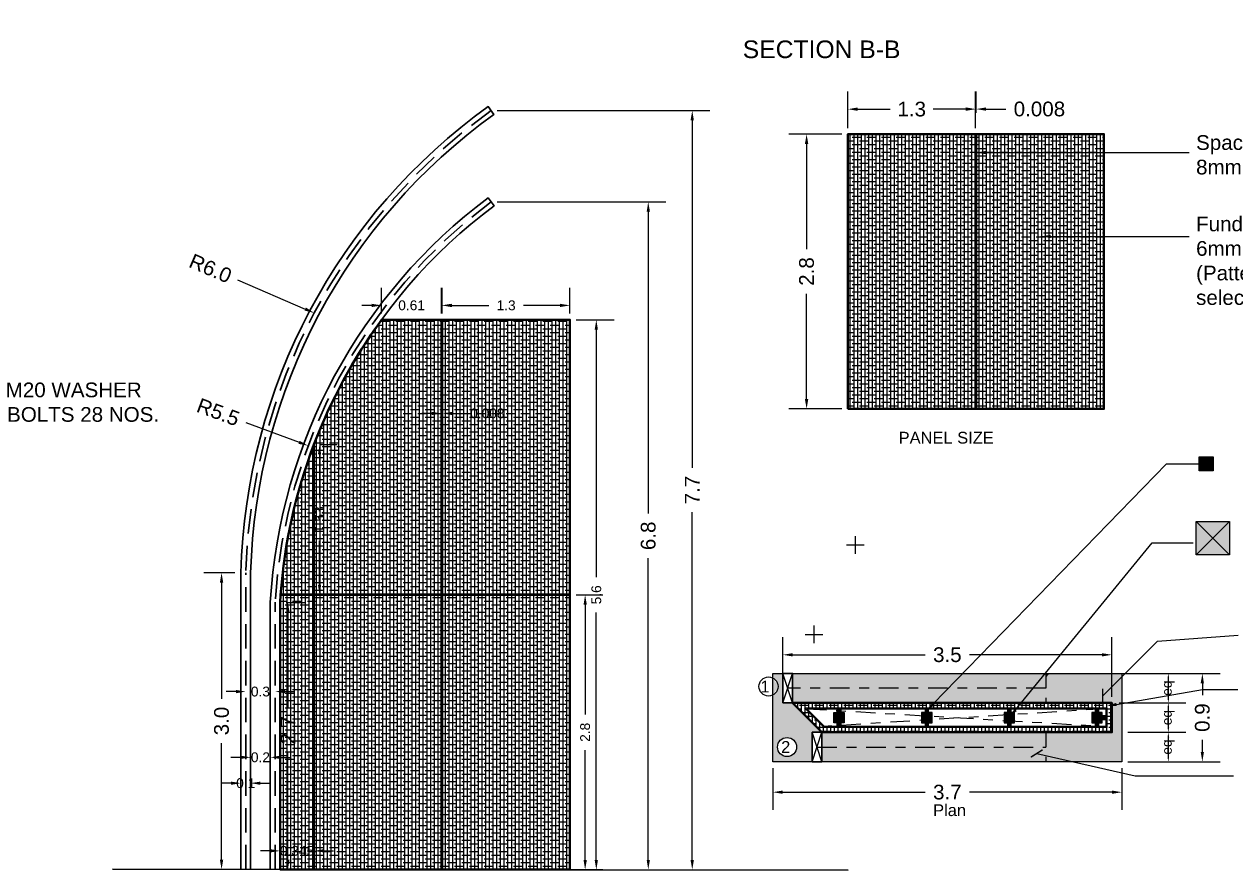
# Model space of a CAD drawing. Header units: metres. Extents: x 6 to 601, y -20 to 118.
# Drawn here: x 192.02 to 204.36, y 53.2 to 61.83 of the extents above; entities that cross this region are included whole.
import ezdxf
from ezdxf import colors
from ezdxf.entities.mleader import LeaderData, LeaderLine
from ezdxf.enums import TextEntityAlignment as Align
from ezdxf.math import Vec2, Vec3

# ---------------------------------------------------------------- set-up
doc = ezdxf.new("R2010")
doc.units = ezdxf.units.M
doc.header["$MEASUREMENT"] = 0
doc.set_wipeout_variables(frame=1)
for name, pattern in [('ACAD_ISO02W100', [15, 12, -3]), ('DASHDOT', [1, 0.5, -0.25, 0, -0.25]), ('DASHED', [0.75, 0.5, -0.25]), ('HIDDEN', [0.375, 0.25, -0.125])]:
    doc.linetypes.add(name, pattern=pattern)
for name, color, linetype in [('DEFPOINT', 7, 'Continuous'), ('HATCH', 8, 'Continuous'), ('PEDESTAL', 240, 'HIDDEN'), ('ProfileEdges', 7, 'Continuous')]:
    doc.layers.add(name, color=color, linetype=linetype)
doc.layers.add('grid', color=8, linetype='ACAD_ISO02W100', lineweight=0)
doc.styles.add('AR', font='arial.ttf')
doc.styles.add('ARIAL', font='arialbd.ttf', dxfattribs={"width": 0.8})
doc.styles.add('PDF Arial', font='arial.ttf')
doc.styles.get("Standard").update_dxf_attribs({"font": 'arial.ttf'})
doc.dimstyles.new('PDA_Dimentions', dxfattribs={"dimtxt": 0.3, "dimasz": 0.1, "dimexe": 0.075, "dimexo": 0.625, "dimgap": 0.1, "dimtad": 1, "dimdsep": 46, "dimtxsty": 'ARIAL', "dimblk": 'ARCHTICK', "dimcen": 0.09, "dimadec": 0, "dimazin": 0, "dimtfac": 1, "dimtmove": 1, "dimatfit": 3, "dimldrblk": 'ARCHTICK', "dimfxl": 1, "dimfxlon": 1, "dimlwd": 9, "dimarcsym": 0})
doc.dimstyles.get("Standard").update_dxf_attribs({"dimtxt": 0.18, "dimasz": 0.18, "dimexe": 0.18, "dimexo": 0.0625, "dimgap": 0.09, "dimtad": 0, "dimdec": 4, "dimzin": 0, "dimdsep": 46, "dimtxsty": 'Standard', "dimcen": 0.09, "dimadec": 0, "dimazin": 0, "dimtfac": 1, "dimtdec": 4, "dimtofl": 0, "dimtmove": 0, "dimatfit": 3, "dimfxl": 1, "dimtolj": 1, "dimtzin": 0, "dimarcsym": 0})

# ---------------------------------------------------------------- blocks, each defined once
blk = doc.blocks.new('*D371')
at = {"layer": 'Defpoints', "color": 0, "transparency": 16777216}
for p in [(203.116, 55.216), (203.116, 54.916), (203.677, 54.916)]:
    blk.add_point(p, dxfattribs=at)
at = {"layer": 'grid', "color": 0, "lineweight": -2, "transparency": 16777216}
for p, q in [((203.178, 55.216), (203.857, 55.216)), ((203.677, 55.166), (203.677, 54.966)), ((203.178, 54.916), (203.857, 54.916))]:
    blk.add_line(p, q, dxfattribs=at)
at = {"layer": 'grid', "color": 0, "transparency": 16777216}
for points in [[(203.669, 55.166), (203.686, 55.166), (203.677, 55.216)], [(203.669, 54.966), (203.686, 54.966), (203.677, 54.916)]]:
    blk.add_solid(points, dxfattribs=at)
at = {"layer": 'grid', "color": 0, "transparency": 16777216, "insert": (203.677, 55.066), "char_height": 0.1, "attachment_point": 5, "rotation": 90}
blk.add_mtext('\\A1;eq', dxfattribs=at)
blk = doc.blocks.new('*D372')
at = {"layer": 'Defpoints', "color": 0, "transparency": 16777216}
for p in [(203.202, 54.616), (203.202, 54.316), (203.677, 54.316)]:
    blk.add_point(p, dxfattribs=at)
at = {"layer": 'grid', "color": 0, "lineweight": -2, "transparency": 16777216}
for p, q in [((203.265, 54.616), (203.857, 54.616)), ((203.677, 54.566), (203.677, 54.366)), ((203.265, 54.316), (203.857, 54.316))]:
    blk.add_line(p, q, dxfattribs=at)
at = {"layer": 'grid', "color": 0, "transparency": 16777216}
for points in [[(203.669, 54.566), (203.686, 54.566), (203.677, 54.616)], [(203.669, 54.366), (203.686, 54.366), (203.677, 54.316)]]:
    blk.add_solid(points, dxfattribs=at)
at = {"layer": 'grid', "color": 0, "transparency": 16777216, "insert": (203.677, 54.466), "char_height": 0.1, "attachment_point": 5, "rotation": 90}
blk.add_mtext('\\A1;eq', dxfattribs=at)
blk = doc.blocks.new('*D373')
at = {"color": 0, "lineweight": -2, "transparency": 16777216}
for p, q in [((203.374, 55.216), (204.204, 55.216)), ((204.024, 55.116), (204.024, 54.993)), ((204.024, 54.416), (204.024, 54.539)), ((203.374, 54.316), (204.204, 54.316))]:
    blk.add_line(p, q, dxfattribs=at)
at = {"color": 0, "transparency": 16777216}
for points in [[(204.007, 55.116), (204.04, 55.116), (204.024, 55.216)], [(204.007, 54.416), (204.04, 54.416), (204.024, 54.316)]]:
    blk.add_solid(points, dxfattribs=at)
at = {"layer": 'Defpoints', "color": 0, "transparency": 16777216}
for p in [(203.312, 55.216), (203.312, 54.316), (204.024, 54.316)]:
    blk.add_point(p, dxfattribs=at)
at = {"color": 0, "transparency": 16777216, "insert": (204.024, 54.766), "char_height": 0.15, "attachment_point": 5, "rotation": 90}
blk.add_mtext('\\A1;0.9', dxfattribs=at)
blk = doc.blocks.new('*D410')
at = {"color": 0, "lineweight": -2, "transparency": 16777216}
for p, q in [((200.413, 60.773), (200.413, 61.145)), ((201.713, 60.773), (201.713, 61.145)), ((200.513, 60.965), (200.844, 60.965)), ((201.613, 60.965), (201.283, 60.965))]:
    blk.add_line(p, q, dxfattribs=at)
at = {"color": 0, "transparency": 16777216}
for points in [[(200.513, 60.982), (200.513, 60.948), (200.413, 60.965)], [(201.613, 60.982), (201.613, 60.948), (201.713, 60.965)]]:
    blk.add_solid(points, dxfattribs=at)
at = {"layer": 'Defpoints', "color": 0, "transparency": 16777216}
for p in [(201.713, 60.965), (200.413, 60.711), (201.713, 60.711)]:
    blk.add_point(p, dxfattribs=at)
at = {"color": 0, "transparency": 16777216, "insert": (201.063, 60.965), "char_height": 0.15, "attachment_point": 5}
blk.add_mtext('\\A1;1.3', dxfattribs=at)
blk = doc.blocks.new('*D411')
at = {"color": 0, "lineweight": -2, "transparency": 16777216}
for p, q in [((200.351, 60.711), (199.812, 60.711)), ((199.992, 60.611), (199.992, 59.539)), ((199.992, 58.011), (199.992, 59.083)), ((200.351, 57.911), (199.812, 57.911))]:
    blk.add_line(p, q, dxfattribs=at)
at = {"color": 0, "transparency": 16777216}
for points in [[(199.975, 60.611), (200.009, 60.611), (199.992, 60.711)], [(199.975, 58.011), (200.009, 58.011), (199.992, 57.911)]]:
    blk.add_solid(points, dxfattribs=at)
at = {"layer": 'Defpoints', "color": 0, "transparency": 16777216}
for p in [(200.413, 60.711), (199.992, 57.911), (200.413, 57.911)]:
    blk.add_point(p, dxfattribs=at)
at = {"color": 0, "transparency": 16777216, "insert": (199.992, 59.311), "char_height": 0.15, "attachment_point": 5, "rotation": 90}
blk.add_mtext('\\A1;2.8', dxfattribs=at)
blk = doc.blocks.new('*D374')
at = {"color": 0, "lineweight": -2, "transparency": 16777216}
for p, q in [((201.713, 60.927), (201.713, 61.146)), ((201.721, 60.927), (201.721, 61.146)), ((201.613, 60.966), (201.513, 60.966)), ((201.821, 60.966), (202.021, 60.966))]:
    blk.add_line(p, q, dxfattribs=at)
at = {"color": 0, "transparency": 16777216}
for points in [[(201.613, 60.983), (201.613, 60.949), (201.713, 60.966)], [(201.821, 60.983), (201.821, 60.949), (201.721, 60.966)]]:
    blk.add_solid(points, dxfattribs=at)
at = {"layer": 'Defpoints', "color": 0, "transparency": 16777216}
for p in [(201.713, 60.864), (201.721, 60.966), (201.721, 60.864)]:
    blk.add_point(p, dxfattribs=at)
at = {"color": 0, "transparency": 16777216, "insert": (202.364, 60.966), "char_height": 0.15, "width": 1.0871, "attachment_point": 5}
blk.add_mtext('\\A1;0.008', dxfattribs=at)
blk = doc.blocks.new('*D375')
at = {"color": 0, "lineweight": -2, "transparency": 16777216}
for p, q in [((194.166, 56.242), (193.852, 56.242)), ((194.032, 56.142), (194.032, 54.957)), ((194.032, 53.319), (194.032, 54.505)), ((194.066, 53.219), (193.852, 53.219))]:
    blk.add_line(p, q, dxfattribs=at)
at = {"color": 0, "transparency": 16777216}
for points in [[(194.015, 56.142), (194.049, 56.142), (194.032, 56.242)], [(194.015, 53.319), (194.049, 53.319), (194.032, 53.219)]]:
    blk.add_solid(points, dxfattribs=at)
at = {"layer": 'Defpoints', "color": 0, "transparency": 16777216}
for p in [(194.228, 56.242), (194.032, 53.219), (194.128, 53.219)]:
    blk.add_point(p, dxfattribs=at)
at = {"color": 0, "transparency": 16777216, "insert": (194.032, 54.731), "char_height": 0.15, "attachment_point": 5, "rotation": 90}
blk.add_mtext('\\A1;3.0', dxfattribs=at)
blk = doc.blocks.new('*D376')
at = {"color": 0, "lineweight": -2, "transparency": 16777216}
for p, q in [((194.278, 55.093), (194.278, 55.211)), ((194.578, 55.093), (194.578, 55.211)), ((194.178, 55.031), (194.078, 55.031)), ((194.678, 55.031), (194.778, 55.031))]:
    blk.add_line(p, q, dxfattribs=at)
at = {"color": 0, "transparency": 16777216}
for points in [[(194.178, 55.048), (194.178, 55.014), (194.278, 55.031)], [(194.678, 55.048), (194.678, 55.014), (194.578, 55.031)]]:
    blk.add_solid(points, dxfattribs=at)
at = {"layer": 'Defpoints', "color": 0, "transparency": 16777216}
for p in [(194.278, 55.031), (194.278, 55.031), (194.578, 55.031)]:
    blk.add_point(p, dxfattribs=at)
at = {"color": 0, "transparency": 16777216, "insert": (194.428, 55.031), "char_height": 0.1, "attachment_point": 5}
blk.add_mtext('\\A1;0.3', dxfattribs=at)
blk = doc.blocks.new('*D377')
at = {"color": 0, "lineweight": -2, "transparency": 16777216}
for p, q in [((194.228, 53.883), (194.228, 54.278)), ((194.328, 53.883), (194.328, 54.278)), ((194.128, 54.098), (194.028, 54.098)), ((194.428, 54.098), (194.528, 54.098))]:
    blk.add_line(p, q, dxfattribs=at)
at = {"color": 0, "transparency": 16777216}
for points in [[(194.128, 54.114), (194.128, 54.081), (194.228, 54.098)], [(194.428, 54.114), (194.428, 54.081), (194.328, 54.098)]]:
    blk.add_solid(points, dxfattribs=at)
at = {"layer": 'Defpoints', "color": 0, "transparency": 16777216}
for p in [(194.228, 54.098), (194.228, 53.821), (194.328, 53.821)]:
    blk.add_point(p, dxfattribs=at)
at = {"color": 0, "transparency": 16777216, "insert": (194.278, 54.098), "char_height": 0.1, "attachment_point": 5}
blk.add_mtext('\\A1;0.1', dxfattribs=at)
blk = doc.blocks.new('*D378')
at = {"color": 0, "lineweight": -2, "transparency": 16777216}
for p, q in [((194.328, 54.34), (194.328, 54.541)), ((194.528, 54.34), (194.528, 54.541)), ((194.228, 54.361), (194.128, 54.361)), ((194.628, 54.361), (194.728, 54.361))]:
    blk.add_line(p, q, dxfattribs=at)
at = {"color": 0, "transparency": 16777216}
for points in [[(194.228, 54.378), (194.228, 54.345), (194.328, 54.361)], [(194.628, 54.378), (194.628, 54.345), (194.528, 54.361)]]:
    blk.add_solid(points, dxfattribs=at)
at = {"layer": 'Defpoints', "color": 0, "transparency": 16777216}
for p in [(194.328, 54.361), (194.328, 54.278), (194.528, 54.278)]:
    blk.add_point(p, dxfattribs=at)
at = {"color": 0, "transparency": 16777216, "insert": (194.428, 54.361), "char_height": 0.1, "attachment_point": 5}
blk.add_mtext('\\A1;0.2', dxfattribs=at)
blk = doc.blocks.new('*D412')
at = {"color": 0, "lineweight": -2, "transparency": 16777216}
for p, q in [((196.841, 60.951), (199.007, 60.951)), ((198.827, 60.851), (198.827, 57.31)), ((198.827, 53.316), (198.827, 56.858)), ((196.831, 53.216), (199.007, 53.216))]:
    blk.add_line(p, q, dxfattribs=at)
at = {"color": 0, "transparency": 16777216}
for points in [[(198.81, 60.851), (198.844, 60.851), (198.827, 60.951)], [(198.81, 53.316), (198.844, 53.316), (198.827, 53.216)]]:
    blk.add_solid(points, dxfattribs=at)
at = {"layer": 'Defpoints', "color": 0, "transparency": 16777216}
for p in [(196.778, 60.951), (196.768, 53.216), (198.827, 53.216)]:
    blk.add_point(p, dxfattribs=at)
at = {"color": 0, "transparency": 16777216, "insert": (198.827, 57.084), "char_height": 0.15, "attachment_point": 5, "rotation": 90}
blk.add_mtext('\\A1;7.7', dxfattribs=at)
blk = doc.blocks.new('*D413')
at = {"color": 0, "lineweight": -2, "transparency": 16777216}
for p, q in [((196.841, 60.021), (198.559, 60.021)), ((198.379, 59.921), (198.379, 56.846)), ((198.379, 53.316), (198.379, 56.391)), ((196.831, 53.216), (198.559, 53.216))]:
    blk.add_line(p, q, dxfattribs=at)
at = {"color": 0, "transparency": 16777216}
for points in [[(198.363, 59.921), (198.396, 59.921), (198.379, 60.021)], [(198.363, 53.316), (198.396, 53.316), (198.379, 53.216)]]:
    blk.add_solid(points, dxfattribs=at)
at = {"layer": 'Defpoints', "color": 0, "transparency": 16777216}
for p in [(196.778, 60.021), (196.768, 53.216), (198.379, 53.216)]:
    blk.add_point(p, dxfattribs=at)
at = {"color": 0, "transparency": 16777216, "insert": (198.379, 56.618), "char_height": 0.15, "attachment_point": 5, "rotation": 90}
blk.add_mtext('\\A1;6.8', dxfattribs=at)
blk = doc.blocks.new('*D414')
at = {"color": 0, "lineweight": -2, "transparency": 16777216}
for p, q in [((194.691, 55.939), (194.888, 55.939)), ((194.708, 55.839), (194.708, 54.865)), ((194.708, 53.319), (194.708, 54.41)), ((194.687, 53.219), (194.888, 53.219))]:
    blk.add_line(p, q, dxfattribs=at)
at = {"color": 0, "transparency": 16777216}
for points in [[(194.691, 55.839), (194.725, 55.839), (194.708, 55.939)], [(194.691, 53.319), (194.725, 53.319), (194.708, 53.219)]]:
    blk.add_solid(points, dxfattribs=at)
at = {"layer": 'Defpoints', "color": 0, "transparency": 16777216}
for p in [(194.628, 55.939), (194.625, 53.219), (194.708, 53.219)]:
    blk.add_point(p, dxfattribs=at)
at = {"color": 0, "transparency": 16777216, "insert": (194.708, 54.637), "char_height": 0.15, "attachment_point": 5, "rotation": 90}
blk.add_mtext('\\A1;2.7', dxfattribs=at)
blk = doc.blocks.new('*D379')
at = {"color": 0, "lineweight": -2, "transparency": 16777216}
for p, q in [((194.193, 59.225), (194.884, 58.929)), ((200.49, 56.436), (200.49, 56.616)), ((200.4, 56.526), (200.58, 56.526))]:
    blk.add_line(p, q, dxfattribs=at)
at = {"color": 0, "transparency": 16777216}
blk.add_solid([(194.891, 58.944), (194.877, 58.913), (194.976, 58.889)], dxfattribs=at)
at = {"layer": 'Defpoints', "color": 0, "transparency": 16777216}
for p in [(194.976, 58.889), (200.49, 56.526)]:
    blk.add_point(p, dxfattribs=at)
at = {"color": 0, "transparency": 16777216, "insert": (193.919, 59.342), "char_height": 0.15, "attachment_point": 5, "rotation": 336.8045}
blk.add_mtext('\\A1;R6.0', dxfattribs=at)
blk = doc.blocks.new('35x35')
at = {"true_color": 0x642165, "transparency": 33554666}
h = blk.add_hatch(color=219, dxfattribs=at)
h.dxf.hatch_style = 1
h.paths.add_polyline_path([(98.7469, 6.7827), (98.7119, 6.7827), (98.7119, 6.7477), (98.7469, 6.7477)])
for p, q in [((98.7469, 6.7827), (98.7119, 6.7477)), ((98.7119, 6.7827), (98.7469, 6.7477))]:
    blk.add_line(p, q)
blk.add_lwpolyline([(98.7119, 6.7827), (98.7469, 6.7827), (98.7469, 6.7477), (98.7119, 6.7477)], close=True)
blk = doc.blocks.new('100x100')
at = {"true_color": 0x4554a5, "transparency": 33554666}
h = blk.add_hatch(color=175, dxfattribs=at)
h.dxf.hatch_style = 1
h.paths.add_polyline_path([(98.8417, 6.6385), (98.7417, 6.6385), (98.7417, 6.5385), (98.8417, 6.5385)])
for p, q in [((98.8417, 6.6385), (98.7417, 6.5385)), ((98.7417, 6.6385), (98.8417, 6.5385))]:
    blk.add_line(p, q)
blk.add_lwpolyline([(98.7417, 6.6385), (98.8417, 6.6385), (98.8417, 6.5385), (98.7417, 6.5385)], close=True)
blk = doc.blocks.new('*D380')
at = {"color": 0, "lineweight": -2, "transparency": 16777216}
for p, q in [((199.749, 54.978), (199.749, 55.586)), ((203.102, 54.978), (203.102, 55.586)), ((199.849, 55.406), (201.199, 55.406)), ((203.002, 55.406), (201.653, 55.406))]:
    blk.add_line(p, q, dxfattribs=at)
at = {"color": 0, "transparency": 16777216}
for points in [[(199.849, 55.422), (199.849, 55.389), (199.749, 55.406)], [(203.002, 55.422), (203.002, 55.389), (203.102, 55.406)]]:
    blk.add_solid(points, dxfattribs=at)
at = {"layer": 'Defpoints', "color": 0, "transparency": 16777216}
for p in [(199.749, 55.406), (199.749, 54.916), (203.102, 54.916)]:
    blk.add_point(p, dxfattribs=at)
at = {"color": 0, "transparency": 16777216, "insert": (201.426, 55.406), "char_height": 0.15, "attachment_point": 5, "rotation": 0}
blk.add_mtext('\\A1;3.5', dxfattribs=at)
blk = doc.blocks.new('*D381')
at = {"color": 0, "lineweight": -2, "transparency": 16777216}
for p, q in [((199.649, 54.252), (199.649, 53.826)), ((203.202, 54.252), (203.202, 53.826)), ((199.749, 54.006), (201.199, 54.006)), ((203.102, 54.006), (201.652, 54.006))]:
    blk.add_line(p, q, dxfattribs=at)
at = {"color": 0, "transparency": 16777216}
for points in [[(199.749, 54.023), (199.749, 53.989), (199.649, 54.006)], [(203.102, 54.023), (203.102, 53.989), (203.202, 54.006)]]:
    blk.add_solid(points, dxfattribs=at)
at = {"layer": 'Defpoints', "color": 0, "transparency": 16777216}
for p in [(199.649, 54.314), (203.202, 54.314), (203.202, 54.006)]:
    blk.add_point(p, dxfattribs=at)
at = {"color": 0, "transparency": 16777216, "insert": (201.426, 54.006), "char_height": 0.15, "attachment_point": 5}
blk.add_mtext('\\A1;3.7', dxfattribs=at)
blk = doc.blocks.new('*D423')
at = {"color": 0, "lineweight": -2, "transparency": 16777216}
for p, q in [((195.662, 58.882), (195.662, 59.146)), ((196.273, 58.882), (196.273, 59.146)), ((195.562, 58.966), (195.462, 58.966)), ((196.373, 58.966), (196.473, 58.966))]:
    blk.add_line(p, q, dxfattribs=at)
at = {"color": 0, "transparency": 16777216}
for points in [[(195.562, 58.982), (195.562, 58.949), (195.662, 58.966)], [(196.373, 58.982), (196.373, 58.949), (196.273, 58.966)]]:
    blk.add_solid(points, dxfattribs=at)
at = {"layer": 'Defpoints', "color": 0, "transparency": 16777216}
for p in [(196.273, 58.966), (195.662, 58.819), (196.273, 58.819)]:
    blk.add_point(p, dxfattribs=at)
at = {"color": 0, "transparency": 16777216, "insert": (195.968, 58.966), "char_height": 0.1, "attachment_point": 5}
blk.add_mtext('\\A1;0.61', dxfattribs=at)
blk = doc.blocks.new('*D424')
at = {"color": 0, "lineweight": -2, "transparency": 16777216}
for p, q in [((195.036, 57.548), (195.21, 57.548)), ((195.03, 57.448), (195.03, 56.998)), ((195.03, 56.117), (195.03, 56.567)), ((195.036, 56.017), (195.21, 56.017))]:
    blk.add_line(p, q, dxfattribs=at)
at = {"color": 0, "transparency": 16777216}
for points in [[(195.014, 57.448), (195.047, 57.448), (195.03, 57.548)], [(195.014, 56.117), (195.047, 56.117), (195.03, 56.017)]]:
    blk.add_solid(points, dxfattribs=at)
at = {"layer": 'Defpoints', "color": 0, "transparency": 16777216}
for p in [(194.973, 57.548), (195.03, 57.548), (194.973, 56.017)]:
    blk.add_point(p, dxfattribs=at)
at = {"color": 0, "transparency": 16777216, "insert": (195.03, 56.782), "char_height": 0.1, "attachment_point": 5, "rotation": 90}
blk.add_mtext('\\A1;1.53', dxfattribs=at)
blk = doc.blocks.new('*D425')
at = {"color": 0, "lineweight": -2, "transparency": 16777216}
for p, q in [((194.628, 53.416), (194.628, 53.588)), ((194.973, 53.416), (194.973, 53.588)), ((194.528, 53.408), (194.428, 53.408)), ((195.073, 53.408), (195.173, 53.408))]:
    blk.add_line(p, q, dxfattribs=at)
at = {"color": 0, "transparency": 16777216}
for points in [[(194.528, 53.425), (194.528, 53.392), (194.628, 53.408)], [(195.073, 53.425), (195.073, 53.392), (194.973, 53.408)]]:
    blk.add_solid(points, dxfattribs=at)
at = {"layer": 'Defpoints', "color": 0, "transparency": 16777216}
for p in [(194.628, 53.408), (194.628, 53.354), (194.973, 53.354)]:
    blk.add_point(p, dxfattribs=at)
at = {"color": 0, "transparency": 16777216, "insert": (194.801, 53.408), "char_height": 0.1, "width": 0.32309, "attachment_point": 5}
blk.add_mtext('\\A1;0.345', dxfattribs=at)
blk = doc.blocks.new('*D427')
at = {"color": 0, "lineweight": -2, "transparency": 16777216}
for p, q in [((194.278, 57.773), (194.821, 57.571)), ((200.068, 55.524), (200.068, 55.704)), ((199.978, 55.614), (200.158, 55.614))]:
    blk.add_line(p, q, dxfattribs=at)
at = {"color": 0, "transparency": 16777216}
blk.add_solid([(194.827, 57.586), (194.816, 57.555), (194.915, 57.536)], dxfattribs=at)
at = {"layer": 'Defpoints', "color": 0, "transparency": 16777216}
for p in [(194.915, 57.536), (200.068, 55.614)]:
    blk.add_point(p, dxfattribs=at)
at = {"color": 0, "transparency": 16777216, "insert": (193.998, 57.878), "char_height": 0.15, "attachment_point": 5, "rotation": 339.5459}
blk.add_mtext('\\A1;R5.5', dxfattribs=at)
blk = doc.blocks.new('*D428')
at = {"color": 0, "lineweight": -2, "transparency": 16777216}
for p, q in [((197.644, 58.819), (198.03, 58.819)), ((197.85, 58.719), (197.85, 56.198)), ((197.85, 53.315), (197.85, 55.836)), ((197.644, 53.215), (198.03, 53.215))]:
    blk.add_line(p, q, dxfattribs=at)
at = {"color": 0, "transparency": 16777216}
for points in [[(197.833, 58.719), (197.866, 58.719), (197.85, 58.819)], [(197.833, 53.315), (197.866, 53.315), (197.85, 53.215)]]:
    blk.add_solid(points, dxfattribs=at)
at = {"layer": 'Defpoints', "color": 0, "transparency": 16777216}
for p in [(197.581, 58.819), (197.581, 53.215), (197.85, 53.215)]:
    blk.add_point(p, dxfattribs=at)
at = {"color": 0, "transparency": 16777216, "insert": (197.85, 56.017), "char_height": 0.1, "attachment_point": 5, "rotation": 90}
blk.add_mtext('\\A1;5.6', dxfattribs=at)
blk = doc.blocks.new('*D429')
at = {"color": 0, "lineweight": -2, "transparency": 16777216}
for p, q in [((196.281, 58.882), (196.281, 59.146)), ((197.581, 58.882), (197.581, 59.146)), ((196.381, 58.966), (196.755, 58.966)), ((197.481, 58.966), (197.107, 58.966))]:
    blk.add_line(p, q, dxfattribs=at)
at = {"color": 0, "transparency": 16777216}
for points in [[(196.381, 58.982), (196.381, 58.949), (196.281, 58.966)], [(197.481, 58.982), (197.481, 58.949), (197.581, 58.966)]]:
    blk.add_solid(points, dxfattribs=at)
at = {"layer": 'Defpoints', "color": 0, "transparency": 16777216}
for p in [(196.281, 58.966), (196.281, 58.819), (197.581, 58.819)]:
    blk.add_point(p, dxfattribs=at)
at = {"color": 0, "transparency": 16777216, "insert": (196.931, 58.966), "char_height": 0.1, "attachment_point": 5}
blk.add_mtext('\\A1;1.3', dxfattribs=at)
blk = doc.blocks.new('*D430')
at = {"color": 0, "lineweight": -2, "transparency": 16777216}
for p, q in [((197.644, 56.017), (197.916, 56.017)), ((197.736, 55.917), (197.736, 54.798)), ((197.736, 53.315), (197.736, 54.434)), ((197.644, 53.215), (197.916, 53.215))]:
    blk.add_line(p, q, dxfattribs=at)
at = {"color": 0, "transparency": 16777216}
for points in [[(197.72, 55.917), (197.753, 55.917), (197.736, 56.017)], [(197.72, 53.315), (197.753, 53.315), (197.736, 53.215)]]:
    blk.add_solid(points, dxfattribs=at)
at = {"layer": 'Defpoints', "color": 0, "transparency": 16777216}
for p in [(197.581, 56.017), (197.581, 53.215), (197.736, 53.215)]:
    blk.add_point(p, dxfattribs=at)
at = {"color": 0, "transparency": 16777216, "insert": (197.736, 54.616), "char_height": 0.1, "attachment_point": 5, "rotation": 90}
blk.add_mtext('\\A1;2.8', dxfattribs=at)
blk = doc.blocks.new('*D435')
at = {"color": 0, "lineweight": -2, "transparency": 16777216}
for p, q in [((196.273, 57.636), (196.273, 58.045)), ((196.281, 57.636), (196.281, 58.045)), ((196.173, 57.865), (196.073, 57.865)), ((196.381, 57.865), (196.481, 57.865))]:
    blk.add_line(p, q, dxfattribs=at)
at = {"color": 0, "transparency": 16777216}
for points in [[(196.173, 57.881), (196.173, 57.848), (196.273, 57.865)], [(196.381, 57.881), (196.381, 57.848), (196.281, 57.865)]]:
    blk.add_solid(points, dxfattribs=at)
at = {"layer": 'Defpoints', "color": 0, "transparency": 16777216}
for p in [(196.281, 57.865), (196.273, 57.573), (196.281, 57.573)]:
    blk.add_point(p, dxfattribs=at)
at = {"color": 0, "transparency": 16777216, "insert": (196.74, 57.865), "char_height": 0.1, "width": 1.0871, "attachment_point": 5}
blk.add_mtext('\\A1;0.008', dxfattribs=at)
blk = doc.blocks.new('*D593')
at = {"layer": 'Defpoints', "color": 0, "transparency": 16777216}
for p in [(203.202, 54.916), (203.202, 54.616), (203.677, 54.616)]:
    blk.add_point(p, dxfattribs=at)
at = {"layer": 'grid', "color": 0, "lineweight": -2, "transparency": 16777216}
for p, q in [((203.265, 54.916), (203.857, 54.916)), ((203.677, 54.866), (203.677, 54.666)), ((203.265, 54.616), (203.857, 54.616))]:
    blk.add_line(p, q, dxfattribs=at)
at = {"layer": 'grid', "color": 0, "transparency": 16777216}
for points in [[(203.669, 54.866), (203.686, 54.866), (203.677, 54.916)], [(203.669, 54.666), (203.686, 54.666), (203.677, 54.616)]]:
    blk.add_solid(points, dxfattribs=at)
at = {"layer": 'grid', "color": 0, "transparency": 16777216, "insert": (203.677, 54.766), "char_height": 0.1, "attachment_point": 5, "rotation": 90}
blk.add_mtext('\\A1;eq', dxfattribs=at)

msp = doc.modelspace()

# ---------------------------------------------------------------- wipeouts: each hides what was drawn before it
at = {"color": 7, "true_color": 0xffffff}
msp.add_wipeout([(135.759, 61.043), (165.278, 61.83), (165.614, 58.437), (165.614, 53.737), (173.553, 53.737), (173.553, 58.437), (210.639, 24.331), (128.852, 14.566)], dxfattribs=at).dxf.layer = 'DEFPOINT'

# ---------------------------------------------------------------- next in the draw order: hatches: boundary and pattern name
at = {"true_color": 0x636466, "transparency": 33554559}
h = msp.add_hatch(dxfattribs=at)
h.set_pattern_fill('ANSI38', color=251, scale=0.3, angle=45)
h.paths.add_polyline_path([(203.021, 60.711), (201.721, 60.711), (201.721, 57.911), (203.021, 57.911)])
h.paths.add_polyline_path([(201.713, 60.711), (200.413, 60.711), (200.413, 57.911), (201.713, 57.911)])
at = {"true_color": 0x636466, "transparency": 33554493}
h = msp.add_hatch(dxfattribs=at)
h.set_pattern_fill('ANSI38', color=251, scale=0.3, angle=45)
h.paths.add_polyline_path([(197.581, 58.819), (196.281, 58.819), (196.281, 56.019), (197.581, 56.019)])
h.paths.add_polyline_path([(197.581, 56.017), (196.281, 56.017), (196.281, 53.217), (197.581, 53.217)])
h.paths.add_polyline_path([(196.273, 56.017), (194.973, 56.017), (194.973, 53.218), (195.855, 53.217), (196.273, 53.217)])
edge = h.paths.add_edge_path()
edge.add_line((196.273, 58.819), (195.662, 58.819))
edge.add_arc((200.022, 55.635), 5.399, 143.8544, 151.5527)
edge.add_arc((200.068, 55.614), 5.45, 151.589, 159.2142)
edge.add_line((194.973, 57.548), (194.973, 56.019))
edge.add_line((194.973, 56.019), (196.273, 56.019))
edge.add_line((196.273, 56.019), (196.273, 58.819))
h.paths.add_polyline_path([(194.973, 56.017), (194.633, 56.017), (194.628, 55.939), (194.628, 53.22), (194.817, 53.219), (194.973, 53.218)])
edge = h.paths.add_edge_path()
edge.add_arc((200.068, 55.614), 5.45, 159.2142, 175.7302)
edge.add_line((194.634, 56.019), (194.973, 56.019))
edge.add_line((194.973, 56.019), (194.973, 57.548))
h.paths.add_polyline_path([(194.713, 56.637), (194.783, 56.951), (194.783, 56.951), (194.713, 56.637)], flags=17)
at = {"true_color": 0x939598, "transparency": 33554605}
h = msp.add_hatch(color=252, dxfattribs=at)
h.dxf.hatch_style = 1
h.paths.add_polyline_path([(203.202, 55.216), (202.465, 55.216), (202.429, 55.17), (202.429, 54.916), (203.102, 54.916), (203.102, 54.616), (202.429, 54.616), (202.429, 54.316), (203.202, 54.316)])
edge = h.paths.add_edge_path()
edge.add_line((200.049, 54.616), (200.149, 54.616))
edge.add_line((200.149, 54.616), (199.849, 54.916))
edge.add_line((199.849, 54.916), (199.749, 54.916))
edge.add_line((199.749, 54.916), (199.749, 55.214))
edge.add_line((199.749, 55.214), (199.649, 55.214))
edge.add_line((199.649, 55.214), (199.649, 55.169))
edge.add_arc((199.604, 55.083), 0.0974, 0, 62.5913, ccw=False)
edge.add_arc((199.604, 55.083), 0.0974, 297.4087, 360, ccw=False)
edge.add_line((199.649, 54.996), (199.649, 54.314))
edge.add_line((199.649, 54.314), (200.049, 54.314))
edge.add_line((200.049, 54.314), (200.049, 54.316))
edge.add_line((200.049, 54.316), (200.049, 54.616))
edge = h.paths.add_edge_path(flags=16)
edge.add_arc((199.793, 54.466), 0.0974, 0, 360)
h.paths.add_polyline_path([(199.711, 54.341), (199.711, 54.588)], flags=16)
at = {"lineweight": 0, "true_color": 0xc7c8ca, "transparency": 33554559}
h = msp.add_hatch(color=9, dxfattribs=at)
h.dxf.hatch_style = 1
h.paths.add_polyline_path([(202.429, 55.066), (202.429, 55.216), (199.849, 55.216), (199.849, 55.066)])
h.paths.add_polyline_path([(202.429, 54.916), (202.429, 55.066), (199.849, 55.066), (199.849, 54.916)])
at = {"true_color": 0x939598, "transparency": 33554605}
h = msp.add_hatch(color=252, dxfattribs=at)
h.dxf.hatch_style = 1
h.paths.add_polyline_path([(202.465, 55.216), (202.429, 55.216), (202.429, 55.17)])
at = {"lineweight": 0, "true_color": 0x636466, "transparency": 33554559}
h = msp.add_hatch(dxfattribs=at)
h.set_pattern_fill('ANSI38', color=251, scale=0.3, angle=45)
h.set_pattern_definition([(90, (-10246.060205, -10866.198964), (-0.0375, 0), []), (180, (-10246.060205, -10866.198964), (-0.075, -0.0375), [0.09375, -0.05625])])
h.paths.add_polyline_path([(203.102, 54.916), (202.429, 54.916), (199.849, 54.916), (200.149, 54.616), (203.102, 54.616)])
h.paths.add_polyline_path([(203.05, 54.666), (200.17, 54.666), (199.97, 54.866), (203.05, 54.866)], flags=16)
h.paths.add_polyline_path([(203.041, 54.676), (200.174, 54.676), (199.994, 54.856), (203.041, 54.856)], flags=0)
at = {"lineweight": 0, "true_color": 0xc7c8ca, "transparency": 33554559}
h = msp.add_hatch(color=9, dxfattribs=at)
h.dxf.hatch_style = 1
edge = h.paths.add_edge_path()
edge.add_line((200.306, 54.616), (202.429, 54.616))
edge.add_line((202.429, 54.616), (202.429, 54.466))
edge.add_line((202.429, 54.466), (200.366, 54.466))
edge.add_arc((200.149, 54.466), 0.217, 360, 403.6884)
edge = h.paths.add_edge_path()
edge.add_line((200.366, 54.466), (202.429, 54.466))
edge.add_line((202.429, 54.466), (202.429, 54.316))
edge.add_line((202.429, 54.316), (200.306, 54.316))
edge.add_arc((200.149, 54.466), 0.217, 316.3116, 360)
edge = h.paths.add_edge_path()
edge.add_line((200.149, 54.616), (200.306, 54.616))
edge.add_arc((200.149, 54.466), 0.217, 360, 403.6884, ccw=False)
edge.add_line((200.366, 54.466), (200.149, 54.466))
edge.add_line((200.149, 54.466), (200.149, 54.616))
edge = h.paths.add_edge_path()
edge.add_line((200.149, 54.466), (200.366, 54.466))
edge.add_arc((200.149, 54.466), 0.217, 316.3116, 360, ccw=False)
edge.add_line((200.306, 54.316), (200.149, 54.316))
edge.add_line((200.149, 54.316), (200.149, 54.466))

# ---------------------------------------------------------------- next in the draw order: linework, layer by layer
for p, q in [((199.749, 54.916), (199.849, 55.216)), ((199.849, 54.916), (199.749, 55.216)), ((200.049, 54.316), (200.149, 54.616)), ((200.149, 54.316), (200.049, 54.616))]:
    msp.add_line(p, q)
at = {"color": 252, "linetype": 'DASHDOT', "lineweight": 20, "ltscale": 0.4, "true_color": 0x939598}
for p, q in [((202.429, 55.066), (199.799, 55.066)), ((199.994, 54.856), (203.041, 54.676)), ((203.041, 54.856), (200.174, 54.676)), ((200.099, 54.466), (202.429, 54.466))]:
    msp.add_line(p, q, dxfattribs=at)
at = {"lineweight": 30}
for points in [[(194.328, 53.219), (194.328, 56.24, -0.234422), (196.807, 60.911), (196.749, 60.992, 0.234482), (194.228, 56.242), (194.228, 53.219)], [(194.528, 53.219), (194.528, 55.942, -0.221057), (196.748, 60.061), (196.808, 59.981, 0.220915), (194.628, 55.939), (194.628, 53.219)]]:
    msp.add_lwpolyline(points, format="xyb", dxfattribs=at)
for points in [[(199.749, 54.916), (199.849, 54.916), (199.849, 55.216), (199.749, 55.216), (199.749, 54.916)], [(200.049, 54.316), (200.149, 54.316), (200.149, 54.616), (200.049, 54.616), (200.049, 54.316)]]:
    msp.add_lwpolyline(points, dxfattribs=at)
at = {"linetype": 'DASHED', "ltscale": 0.3}
for points in [[(199.849, 55.216), (202.429, 55.216), (202.429, 54.916), (199.849, 54.916)], [(200.149, 54.616), (202.429, 54.616), (202.429, 54.316), (200.149, 54.316)]]:
    msp.add_lwpolyline(points, dxfattribs=at)
for points in [[(199.97, 54.866), (203.05, 54.866), (203.05, 54.666), (200.17, 54.666)], [(199.994, 54.856), (203.041, 54.856), (203.041, 54.676), (200.174, 54.676)]]:
    msp.add_lwpolyline(points, close=True)
for centre in [(199.604, 55.083), (199.793, 54.466)]:
    msp.add_circle(centre, 0.0974)
at = {"layer": 'grid', "linetype": 'HIDDEN', "lineweight": 30}
for points in [[(194.278, 53.219), (194.278, 56.241, -0.234452), (196.778, 60.951)], [(194.578, 53.219), (194.578, 55.941, -0.220987), (196.778, 60.021)]]:
    msp.add_lwpolyline(points, format="xyb", dxfattribs=at)
at = {"layer": 'PEDESTAL', "linetype": 'Continuous', "ltscale": 0.5}
msp.add_lwpolyline([(199.649, 55.214), (203.202, 55.216), (203.202, 54.316), (199.649, 54.314)], close=True, dxfattribs=at)
at = {"layer": 'ProfileEdges', "color": 32, "lineweight": 40, "true_color": 0xcd6928}
for p, q in [((194.973, 56.019), (194.633, 56.019)), ((194.973, 56.017), (194.633, 56.017))]:
    msp.add_line(p, q, dxfattribs=at)
at = {"layer": 'ProfileEdges', "lineweight": 30}
msp.add_line((192.922, 53.221), (200.417, 53.211), dxfattribs=at)
at = {"layer": 'ProfileEdges', "color": 32, "lineweight": 40, "true_color": 0xcd6928}
for points in [[(200.413, 57.911), (201.713, 57.911), (201.713, 60.711), (200.413, 60.711)], [(201.721, 57.911), (203.021, 57.911), (203.021, 60.711), (201.721, 60.711)], [(196.281, 56.019), (197.581, 56.019), (197.581, 58.819), (196.281, 58.819)], [(194.973, 53.217), (196.273, 53.217), (196.273, 56.017), (194.973, 56.017)], [(196.281, 53.217), (197.581, 53.217), (197.581, 56.017), (196.281, 56.017)]]:
    msp.add_lwpolyline(points, close=True, dxfattribs=at)
for points in [[(194.973, 57.548), (194.973, 56.019), (196.273, 56.019), (196.273, 58.819), (195.661, 58.819)], [(195.662, 58.819), (197.581, 58.819), (197.581, 53.215)], [(199.849, 54.916), (203.102, 54.916), (203.102, 54.616), (200.149, 54.616), (199.849, 54.916)]]:
    msp.add_lwpolyline(points, dxfattribs=at)
for points in [[(194.973, 57.548, -0.067279), (195.662, 58.819)], [(194.973, 53.217), (194.628, 53.22), (194.628, 55.939), (194.633, 56.017, -0.07229), (194.973, 57.548)]]:
    msp.add_lwpolyline(points, format="xyb", dxfattribs=at)

# ---------------------------------------------------------------- next in the draw order: block references
for name, p, xscale, yscale, zscale in [('35x35', (-196.897, 29.878), 4.061210517956158, 4.061210517956158, 4.061210517956158), ('100x100', (-131.613, 34.204), 3.398507423780016, 3.398507423780016, 3.398507423780016), ('100x100', (95.72, 47.79), 1.058823815330011, 1.058823815330011, 1.058823815330011), ('35x35', (95.786, 47.674), 1.058823815330011, 1.058823815330011, 1.058823815330011), ('100x100', (305.82, 47.79), -1.058823815330011, 1.058823815330011, 1.058823815330011), ('35x35', (305.754, 47.674), -1.058823815330011, 1.058823815330011, 1.058823815330011), ('100x100', (306.66, 47.79), -1.058823815330011, 1.058823815330011, 1.058823815330011), ('35x35', (306.594, 47.674), -1.058823815330011, 1.058823815330011, 1.058823815330011), ('100x100', (307.554, 47.79), -1.058823815330011, 1.058823815330011, 1.058823815330011), ('35x35', (307.488, 47.674), -1.058823815330011, 1.058823815330011, 1.058823815330011), ('35x35', (95.786, 47.531), 1.058823815330011, 1.058823815330011, 1.058823815330011), ('35x35', (305.754, 47.531), -1.058823815330011, 1.058823815330011, 1.058823815330011), ('35x35', (306.594, 47.531), -1.058823815330011, 1.058823815330011, 1.058823815330011), ('35x35', (307.488, 47.531), -1.058823815330011, 1.058823815330011, 1.058823815330011), ('35x35', (307.559, 47.603), -1.058823815330011, 1.058823815330011, 1.058823815330011)]:
    msp.add_blockref(name, p, dxfattribs=dict(xscale=xscale, yscale=yscale, zscale=zscale))

# ---------------------------------------------------------------- next in the draw order: texts
at = {"layer": 'HATCH', "color": 7, "style": 'PDF Arial'}
for s, p in [('M20 WASHER', (191.833, 58.03)), ('BOLTS 28 NOS.', (191.847, 57.78))]:
    msp.add_text(s, height=0.15, dxfattribs=at).set_placement(p)
at = {"layer": 'HATCH', "color": 7, "char_height": 0.12, "width": 1.76394, "attachment_point": 7, "style": 'PDF Arial'}
for s, insert in [('PANEL SIZE', (200.93, 57.556)), ('Plan', (201.281, 53.761))]:
    msp.add_mtext(s, dxfattribs=dict(at, insert=insert))
at = {"layer": 'ProfileEdges', "style": 'AR'}
msp.add_text('SECTION B-B', height=0.18, dxfattribs=at).set_placement((200.145, 61.575), align=Align.MIDDLE_CENTER)
for s, width, insert, char_height, attachment_point in [('Spacing between panels\\P8mm', 2.76432, (203.96, 60.7), 0.15, 1), ('Fundermax Panel\\P6mm Thickness^J(Pattern design as per selection)', 2.76432, (203.96, 59.871), 0.15, 1), ('1', 2.82683, (199.615, 55.142), 0.12, 3), ('2', 2.82683, (199.826, 54.527), 0.12, 3)]:
    msp.add_mtext_dynamic_manual_height_columns(s, width=width, gutter_width=1, heights=[0], dxfattribs=dict(at, insert=insert, char_height=char_height, attachment_point=attachment_point))

# ---------------------------------------------------------------- next in the draw order: dimensions: what is measured, and where the dimension line sits
at = {"color": 251, "true_color": 0x636466}
for base, p1, p2, override, picture, middle in [((201.713, 60.965), (200.413, 60.711), (201.713, 60.711), {"dimtxt": 0.15, "dimasz": 0.1, "dimdec": 1, "dimtdec": 1}, '*D410', (201.063, 60.965)), ((196.281, 58.966), (197.581, 58.819), (196.281, 58.819), {"dimtxt": 0.1, "dimasz": 0.1, "dimdec": 1, "dimtdec": 1}, '*D429', (196.931, 58.966))]:
    dim = msp.add_linear_dim(base=base, p1=p1, p2=p2, dimstyle='Standard', override=override, dxfattribs=at)
    dim.commit()
    dim.dimension.update_dxf_attribs({"geometry": picture, "text_midpoint": middle})
for base, p1, p2, override, picture, middle in [((201.721, 60.966), (201.713, 60.864), (201.721, 60.864), {"dimtxt": 0.15, "dimasz": 0.1, "dimdec": 1, "dimtdec": 1}, '*D374', (202.364, 60.966)), ((196.281, 57.865), (196.273, 57.573), (196.281, 57.573), {"dimtxt": 0.1, "dimasz": 0.1, "dimdec": 1, "dimtdec": 1}, '*D435', (196.74, 57.865))]:
    dim = msp.add_linear_dim(base=base, p1=p1, p2=p2, angle=0, text='0.008', dimstyle='Standard', override=override, dxfattribs=at)
    dim.commit()
    dim.dimension.update_dxf_attribs({"geometry": picture, "text_midpoint": middle, "dimtype": 161})
at = {"color": 175, "true_color": 0x4554a5}
for base, p1, p2, angle, override, picture, middle, dimtype in [((198.827, 53.216), (196.778, 60.951), (196.768, 53.216), 90, {"dimtxt": 0.15, "dimasz": 0.1, "dimdec": 1, "dimtdec": 1}, '*D412', (198.827, 57.084), 160), ((198.379, 53.216), (196.778, 60.021), (196.768, 53.216), 90, {"dimtxt": 0.15, "dimasz": 0.1, "dimdec": 1, "dimtdec": 1}, '*D413', (198.379, 56.618), 160), ((194.032, 53.219), (194.228, 56.242), (194.128, 53.219), 90, {"dimtxt": 0.15, "dimasz": 0.1, "dimdec": 1, "dimtdec": 1}, '*D375', (194.032, 54.731), 160), ((194.708, 53.219), (194.628, 55.939), (194.625, 53.219), 90, {"dimtxt": 0.15, "dimasz": 0.1, "dimdec": 1, "dimtdec": 1}, '*D414', (194.708, 54.637), 160), ((194.278, 55.031), (194.578, 55.031), (194.278, 55.031), 180, {"dimtxt": 0.1, "dimasz": 0.1, "dimdec": 1, "dimtdec": 1}, '*D376', (194.428, 55.031), 161), ((194.328, 54.361), (194.528, 54.278), (194.328, 54.278), 180, {"dimtxt": 0.1, "dimasz": 0.1, "dimdec": 1, "dimtdec": 1}, '*D378', (194.428, 54.361), 161), ((194.228, 54.098), (194.328, 53.821), (194.228, 53.821), 180, {"dimtxt": 0.1, "dimasz": 0.1, "dimdec": 1, "dimtdec": 1}, '*D377', (194.278, 54.098), 161)]:
    dim = msp.add_linear_dim(base=base, p1=p1, p2=p2, angle=angle, dimstyle='Standard', override=override, dxfattribs=at)
    dim.commit()
    dim.dimension.update_dxf_attribs({"geometry": picture, "text_midpoint": middle, "dimtype": dimtype})
at = {"color": 251, "true_color": 0x636466}
for base, p1, p2, override, picture, middle in [((199.992, 57.911), (200.413, 60.711), (200.413, 57.911), {"dimtxt": 0.15, "dimasz": 0.1, "dimdec": 1, "dimtdec": 1}, '*D411', (199.992, 59.311)), ((197.85, 53.215), (197.581, 58.819), (197.581, 53.215), {"dimtxt": 0.1, "dimasz": 0.1, "dimdec": 1, "dimtdec": 1}, '*D428', (197.85, 56.017)), ((204.024, 54.316), (203.312, 55.216), (203.312, 54.316), {"dimtxt": 0.15, "dimasz": 0.1, "dimdec": 1, "dimtdec": 1}, '*D373', (204.024, 54.766))]:
    dim = msp.add_linear_dim(base=base, p1=p1, p2=p2, angle=90, dimstyle='Standard', override=override, dxfattribs=at)
    dim.commit()
    dim.dimension.update_dxf_attribs({"geometry": picture, "text_midpoint": middle})
at = {"color": 175, "true_color": 0x4554a5}
for center, mpoint, picture, middle in [((200.49, 56.526), (194.976, 58.889), '*D379', (193.919, 59.342)), ((200.068, 55.614), (194.915, 57.536), '*D427', (193.998, 57.878))]:
    dim = msp.add_radius_dim(center=center, mpoint=mpoint, dimstyle='Standard', override={"dimtxt": 0.15, "dimasz": 0.1, "dimdec": 1, "dimtdec": 1}, dxfattribs=at)
    dim.commit()
    dim.dimension.update_dxf_attribs({"geometry": picture, "text_midpoint": middle, "dimtype": 164})
at = {"color": 251, "true_color": 0x636466}
for base, p1, p2, text, override, picture, middle in [((196.273, 58.966), (195.662, 58.819), (196.273, 58.819), '0.61', {"dimtxt": 0.1, "dimasz": 0.1, "dimdec": 1, "dimtdec": 1}, '*D423', (195.968, 58.966)), ((203.202, 54.006), (199.649, 54.314), (203.202, 54.314), '3.7', {"dimtxt": 0.15, "dimasz": 0.1, "dimdec": 1, "dimtdec": 1}, '*D381', (201.426, 54.006))]:
    dim = msp.add_linear_dim(base=base, p1=p1, p2=p2, text=text, dimstyle='Standard', override=override, dxfattribs=at)
    dim.commit()
    dim.dimension.update_dxf_attribs({"geometry": picture, "text_midpoint": middle})
dim = msp.add_linear_dim(base=(195.03, 57.548), p1=(194.973, 56.017), p2=(194.973, 57.548), angle=90, text='1.53', dimstyle='Standard', override={"dimtxt": 0.1, "dimasz": 0.1, "dimdec": 1, "dimtdec": 1}, dxfattribs=at)
dim.commit()
dim.dimension.update_dxf_attribs({"geometry": '*D424', "text_midpoint": (195.03, 56.782)})
dim = msp.add_linear_dim(base=(197.736, 53.215), p1=(197.581, 56.017), p2=(197.581, 53.215), angle=90, dimstyle='Standard', override={"dimtxt": 0.1, "dimasz": 0.1, "dimdec": 1, "dimtdec": 1}, dxfattribs=at)
dim.commit()
dim.dimension.update_dxf_attribs({"geometry": '*D430', "text_midpoint": (197.736, 54.616), "dimtype": 160})
dim = msp.add_aligned_dim(p1=(203.102, 54.916), p2=(199.749, 54.916), distance=-0.49, text='3.5', dimstyle='Standard', override={"dimtxt": 0.15, "dimasz": 0.1, "dimdec": 1, "dimtdec": 1}, dxfattribs=at)
dim.commit()
dim.dimension.update_dxf_attribs({"geometry": '*D380', "text_midpoint": (201.426, 55.406)})
dim = msp.add_linear_dim(base=(194.628, 53.408), p1=(194.973, 53.354), p2=(194.628, 53.354), text='0.345', dimstyle='Standard', override={"dimtxt": 0.1, "dimasz": 0.1, "dimdec": 1, "dimtdec": 1}, dxfattribs=at)
dim.commit()
dim.dimension.update_dxf_attribs({"geometry": '*D425', "text_midpoint": (194.801, 53.408), "dimtype": 160})
at = {"layer": 'grid'}
for base, p1, p2, picture, middle in [((203.677, 54.916), (203.116, 55.216), (203.116, 54.916), '*D371', (203.677, 55.066)), ((203.677, 54.616), (203.202, 54.916), (203.202, 54.616), '*D593', (203.677, 54.766)), ((203.677, 54.316), (203.202, 54.616), (203.202, 54.316), '*D372', (203.677, 54.466))]:
    dim = msp.add_linear_dim(base=base, p1=p1, p2=p2, angle=90, text='eq', dimstyle='Standard', override={"dimtxt": 0.1, "dimasz": 0.05, "dimdec": 1, "dimtdec": 1}, dxfattribs=at)
    dim.commit()
    dim.dimension.update_dxf_attribs({"geometry": picture, "text_midpoint": middle, "dimtype": 160})

# ---------------------------------------------------------------- next in the draw order: leaders
at = {"color": 251, "true_color": 0x636466}
for points, dimstyle, override in [([(201.716, 60.523), (203.889, 60.523)], 'Standard', {"dimtxt": 0.15, "dimasz": 0.1, "dimdec": 1, "dimtdec": 1}), ([(202.379, 59.669), (203.889, 59.669)], 'Standard', {"dimtxt": 0.15, "dimasz": 0.1, "dimdec": 1, "dimtdec": 1}), ([(203.009, 54.989), (203.567, 55.545), (204.388, 55.605)], 'PDA_Dimentions', {"dimtxt": 0.2, "dimgap": 0.01, "dimtad": 0, "dimse1": 1, "dimse2": 1}), ([(202.336, 54.4), (203.339, 54.173), (204.342, 54.173)], 'PDA_Dimentions', {"dimtxt": 0.2, "dimgap": 0.01, "dimtad": 0, "dimse1": 1, "dimse2": 1})]:
    msp.add_leader(points, dimstyle=dimstyle, override=override, dxfattribs=at)
at = {"layer": 'grid'}
ml = msp.add_multileader_mtext('Standard', dxfattribs=at)
ml.set_content('', color=256)
ml.set_leader_properties()
ml.build(insert=Vec2(0, 0))
ml.multileader.update_dxf_attribs({"dogleg_length": 0.36, "arrow_head_size": 0.1})
ctx = ml.context
ctx.base_point, ctx.char_height, ctx.arrow_head_size, ctx.landing_gap_size, ctx.plane_origin = Vec3(203.993, 57.353), 0.18, 0.1, 0.09, Vec3(203.453, 57.155)
notes = []
notes.append((ctx, [(1, (1, 1, 0), (203.658, 57.353), (1, 0), 0.334, [(0, [(201.213, 54.833)], 0, [])])]))
ctx.mtext.insert, ctx.mtext.flow_direction = Vec3(204.083, 57.443), 5
ml = msp.add_multileader_mtext('Standard', dxfattribs=at)
ml.set_content('', color=256)
ml.set_leader_properties()
ml.build(insert=Vec2(0, 0))
ml.multileader.update_dxf_attribs({"dogleg_length": 0.36, "arrow_head_size": 0.1})
ctx = ml.context
ctx.base_point, ctx.char_height, ctx.arrow_head_size, ctx.landing_gap_size, ctx.plane_origin = Vec3(203.932, 56.548), 0.18, 0.1, 0.09, Vec3(203.299, 56.744)
notes.append((ctx, [(1, (1, 1, 0), (203.512, 56.548), (1, 0), 0.419, [(0, [(202.057, 54.766)], 0, [])])]))
ctx.mtext.insert, ctx.mtext.flow_direction = Vec3(204.022, 56.638), 5
ml = msp.add_multileader_mtext('Standard', dxfattribs=at)
ml.set_content('', color=256)
ml.set_leader_properties()
ml.build(insert=Vec2(0, 0))
ml.multileader.update_dxf_attribs({"dogleg_length": 0.36, "arrow_head_size": 0.1})
ctx = ml.context
ctx.base_point, ctx.char_height, ctx.arrow_head_size, ctx.landing_gap_size, ctx.plane_origin = Vec3(204.384, 55.054), 0.18, 0.1, 0.09, Vec3(204.334, 55.651)
notes.append((ctx, [(1, (1, 1, 0), (204.024, 55.054), (1, 0), 0.36, [(0, [(203.05, 54.883)], 0, [])])]))
ctx.mtext.insert, ctx.mtext.flow_direction = Vec3(204.474, 55.144), 5
for ctx, leaders in notes:
    for number, flags, end, landing, length, lines in leaders:
        leader = LeaderData()
        leader.index, (leader.has_last_leader_line, leader.has_dogleg_vector, leader.attachment_direction) = number, flags
        leader.last_leader_point, leader.dogleg_vector, leader.dogleg_length = Vec3(end), Vec3(landing), length
        for number, points, colour, breaks in lines:
            line = LeaderLine()
            line.index, line.vertices, line.color, line.breaks = number, Vec3.list(points), colors.encode_raw_color(colour), breaks
            leader.lines.append(line)
        ctx.leaders.append(leader)

doc.saveas('drawing.dxf')
